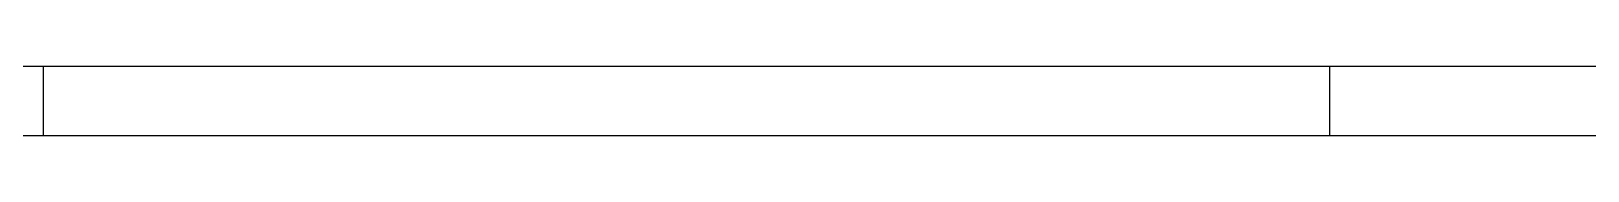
# Model space of a CAD drawing. Extents: x 37185 to 43130, y -8131 to -3926.
# Drawn here: x 39421 to 40540, y -3976 to -3926 of the extents above; entities that cross this region are included whole.
import ezdxf

# ---------------------------------------------------------------- set-up
doc = ezdxf.new("R2010")
doc.units = 0
doc.header["$MEASUREMENT"] = 0
doc.layers.add('00VIEWPORT', color=255, linetype='CONTINUOUS', plot=False)
doc.layers.add('21', color=5, linetype='CONTINUOUS')

# ---------------------------------------------------------------- blocks, each defined once
blk = doc.blocks.new('FOLHA A0 VIEWP')
at = {"layer": '00VIEWPORT', "linetype": 'Continuous'}
for p, q in [((37184.5, -3926.3), (43129.5, -3926.3)), ((39429.5, -3976.3), (39429.5, -3926.3)), ((40354.5, -3976.3), (40354.5, -3926.3)), ((37309.5, -3976.3), (43079.5, -3976.3))]:
    blk.add_line(p, q, dxfattribs=at)

msp = doc.modelspace()

# ---------------------------------------------------------------- block references
at = {"layer": '21'}
msp.add_blockref('FOLHA A0 VIEWP', (0, 0), dxfattribs=at)
msp.add_blockref('FOLHA A0 VIEWP', (0, 0), dxfattribs=at)

doc.saveas('drawing.dxf')
